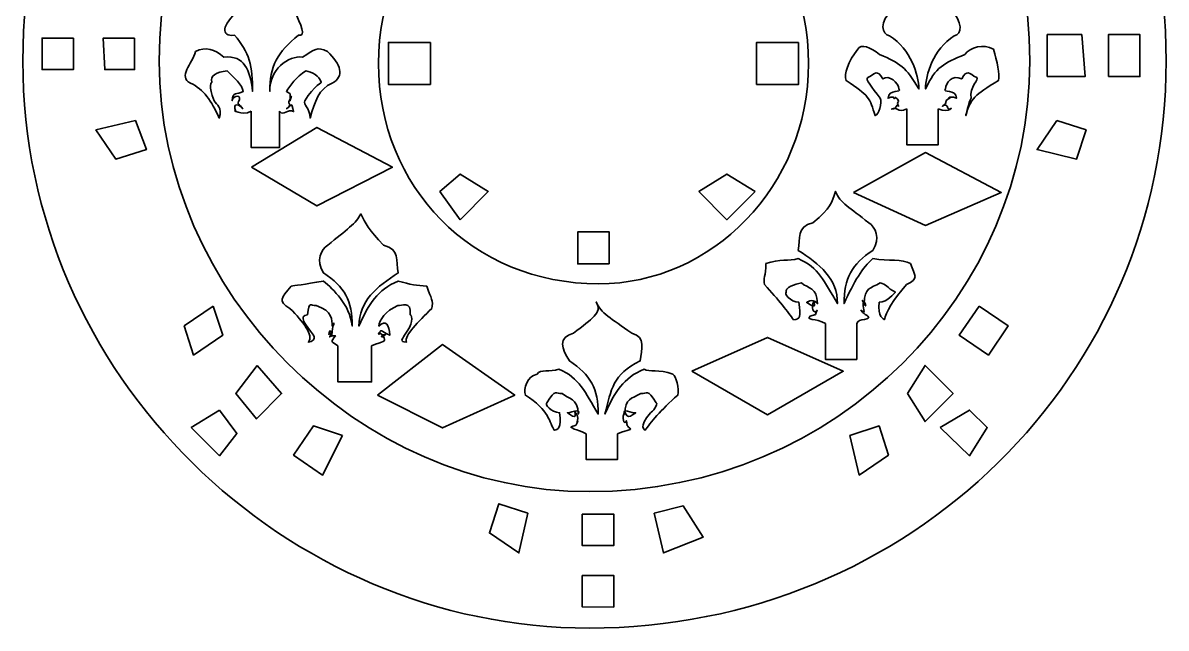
# Model space of a CAD drawing. Header units: centimetres. Extents: x -108 to 55, y -52 to 52.
# Drawn here: x -27.25 to -13.68, y -51.8 to -44.62 of the extents above; entities that cross this region are included whole.
import ezdxf

# ---------------------------------------------------------------- set-up
doc = ezdxf.new("R2010")
doc.units = ezdxf.units.CM
doc.header["$MEASUREMENT"] = 0
doc.layers.add('layer 1', color=7, linetype='Continuous')

msp = doc.modelspace()

# ---------------------------------------------------------------- linework, layer by layer
at = {"layer": 'layer 1', "color": 250, "lineweight": 35}
for points, knots in [([(-20.52779, -38.22872), (-16.7135, -38.22872), (-13.67961, -41.26268), (-13.67961, -45.07691), (-13.67961, -45.07691), (-13.67961, -48.80771), (-16.7135, -51.80047), (-20.52779, -51.80047), (-20.52779, -51.80047), (-24.13396, -51.80047), (-27.25123, -48.80771), (-27.25123, -45.07691), (-27.25123, -45.07691), (-27.25123, -41.26268), (-24.13396, -38.22872), (-20.52779, -38.22872)], [0, 0, 0, 0, 0.2, 0.2, 0.2, 0.2, 0.4, 0.4, 0.4, 0.4, 0.6, 0.6, 0.6, 0.6, 1, 1, 1, 1]), ([(-20.52779, -39.84726), (-17.57673, -39.84726), (-15.2983, -42.12588), (-15.2983, -45.07691), (-15.2983, -45.07691), (-15.2983, -47.82097), (-17.57673, -50.18179), (-20.52779, -50.18179), (-20.52779, -50.18179), (-23.27184, -50.18179), (-25.63264, -47.82097), (-25.63264, -45.07691), (-25.63264, -45.07691), (-25.63264, -42.12588), (-23.27184, -39.84726), (-20.52779, -39.84726)], [0, 0, 0, 0, 0.2, 0.2, 0.2, 0.2, 0.4, 0.4, 0.4, 0.4, 0.6, 0.6, 0.6, 0.6, 1, 1, 1, 1]), ([(-20.41444, -42.48796), (-19.07483, -42.48796), (-17.92438, -43.63831), (-17.92438, -45.10254), (-17.92438, -45.10254), (-17.92438, -46.56678), (-19.07483, -47.71734), (-20.41444, -47.71734), (-20.41444, -47.71734), (-21.92114, -47.71734), (-23.02922, -46.56678), (-23.02922, -45.10254), (-23.02922, -45.10254), (-23.02922, -43.63831), (-21.92114, -42.48796), (-20.41444, -42.48796)], [0, 0, 0, 0, 0.2, 0.2, 0.2, 0.2, 0.4, 0.4, 0.4, 0.4, 0.6, 0.6, 0.6, 0.6, 1, 1, 1, 1]), ([(-23.63681, -44.96305), (-23.75646, -44.89829), (-23.78866, -44.94073), (-23.92997, -45.02789), (-23.92997, -45.02789), (-24.10006, -45.00791), (-24.32669, -45.17482), (-24.31911, -45.4362), (-24.31911, -45.4362), (-24.32166, -45.14237), (-24.22954, -44.9656), (-23.978, -44.76903), (-23.978, -44.76903), (-23.88588, -44.78632), (-23.94821, -44.64934), (-24.02783, -44.47761), (-24.02783, -44.47761), (-24.24689, -44.29815), (-24.37145, -44.24351), (-24.42123, -44.1065), (-24.42123, -44.1065), (-24.47102, -44.24351), (-24.59558, -44.29815), (-24.69018, -44.47761), (-24.69018, -44.47761), (-24.89443, -44.64934), (-24.90623, -44.78632), (-24.74003, -44.76903), (-24.74003, -44.76903), (-24.56497, -44.9656), (-24.521, -45.14237), (-24.52336, -45.4362), (-24.52336, -45.4362), (-24.55824, -45.17482), (-24.61796, -45.00791), (-24.86454, -45.02789), (-24.86454, -45.02789), (-24.97163, -44.94073), (-25.08618, -44.89829), (-25.19997, -44.96305), (-25.19997, -44.96305), (-25.24295, -45.10999), (-25.41245, -45.25954), (-25.26292, -45.33674), (-25.26292, -45.33674), (-25.10366, -45.41002), (-25.01538, -45.54582), (-24.9193, -45.75263), (-24.9193, -45.75263), (-24.87696, -45.62303), (-24.95423, -45.59561), (-24.98159, -45.54579), (-24.98159, -45.54579), (-25.05686, -45.36961), (-25.01001, -45.31673), (-25.00633, -45.32751), (-25.00633, -45.32751), (-25.03142, -45.24951), (-24.95478, -45.20218), (-24.82718, -45.19215), (-24.82718, -45.19215), (-24.75252, -45.2594), (-24.6404, -45.36664), (-24.63543, -45.4362), (-24.63543, -45.4362), (-24.71511, -45.4812), (-24.76, -45.43382), (-24.76491, -45.54579), (-24.76491, -45.54579), (-24.77745, -45.50097), (-24.66519, -45.45615), (-24.67775, -45.53594), (-24.67775, -45.53594), (-24.72021, -45.59812), (-24.6803, -45.57828), (-24.6404, -45.64043), (-24.6404, -45.64043), (-24.67029, -45.59561), (-24.77492, -45.55316), (-24.72264, -45.67543), (-24.72264, -45.67543), (-24.78014, -45.63416), (-24.65715, -45.73376), (-24.54255, -45.67099)], [0, 0, 0, 0, 0.04545455, 0.04545455, 0.04545455, 0.04545455, 0.09090909, 0.09090909, 0.09090909, 0.09090909, 0.13636364, 0.13636364, 0.13636364, 0.13636364, 0.18181818, 0.18181818, 0.18181818, 0.18181818, 0.22727273, 0.22727273, 0.22727273, 0.22727273, 0.27272727, 0.27272727, 0.27272727, 0.27272727, 0.31818182, 0.31818182, 0.31818182, 0.31818182, 0.36363636, 0.36363636, 0.36363636, 0.36363636, 0.40909091, 0.40909091, 0.40909091, 0.40909091, 0.45454545, 0.45454545, 0.45454545, 0.45454545, 0.5, 0.5, 0.5, 0.5, 0.54545455, 0.54545455, 0.54545455, 0.54545455, 0.59090909, 0.59090909, 0.59090909, 0.59090909, 0.63636364, 0.63636364, 0.63636364, 0.63636364, 0.68181818, 0.68181818, 0.68181818, 0.68181818, 0.72727273, 0.72727273, 0.72727273, 0.72727273, 0.77272727, 0.77272727, 0.77272727, 0.77272727, 0.81818182, 0.81818182, 0.81818182, 0.81818182, 0.86363636, 0.86363636, 0.86363636, 0.86363636, 0.90909091, 0.90909091, 0.90909091, 0.90909091, 1, 1, 1, 1]), ([(-15.72816, -44.93318), (-15.84781, -44.86842), (-16.00463, -44.91086), (-16.06947, -44.99802), (-16.06947, -44.99802), (-16.31605, -45.10268), (-16.41805, -45.14495), (-16.53509, -45.40633), (-16.53509, -45.40633), (-16.53764, -45.23714), (-16.44552, -44.93573), (-16.19398, -44.77719), (-16.19398, -44.77719), (-16.10185, -44.75648), (-16.08911, -44.61947), (-16.24383, -44.44774), (-16.24383, -44.44774), (-16.46287, -44.39293), (-16.58744, -44.21364), (-16.63722, -44.07666), (-16.63722, -44.07666), (-16.56238, -44.21364), (-16.68694, -44.39293), (-16.90616, -44.44774), (-16.90616, -44.44774), (-17.11043, -44.61947), (-17.04814, -44.75648), (-16.96329, -44.77719), (-16.96329, -44.77719), (-16.70447, -44.93573), (-16.62203, -45.23714), (-16.61473, -45.40633), (-16.61473, -45.40633), (-16.7742, -45.14495), (-16.83394, -45.10268), (-17.08052, -44.99802), (-17.08052, -44.99802), (-17.18761, -44.91086), (-17.30216, -44.86842), (-17.33947, -44.93318), (-17.33947, -44.93318), (-17.45895, -45.08012), (-17.5038, -45.22967), (-17.47889, -45.30687), (-17.47889, -45.30687), (-17.20954, -45.48123), (-17.19254, -45.51595), (-17.13528, -45.72276), (-17.13528, -45.72276), (-17.09296, -45.7178), (-17.04559, -45.56577), (-17.07294, -45.51592), (-17.07294, -45.51592), (-17.17507, -45.38645), (-17.25476, -45.28686), (-17.2223, -45.27187), (-17.2223, -45.27187), (-17.12279, -45.21968), (-17.11283, -45.17231), (-17.04316, -45.28693), (-17.04316, -45.28693), (-16.9685, -45.22957), (-16.85638, -45.33678), (-16.85141, -45.40633), (-16.85141, -45.40633), (-16.80648, -45.45133), (-16.97576, -45.40395), (-16.98089, -45.51592), (-16.98089, -45.51592), (-16.8688, -45.4711), (-16.93535, -45.55093), (-16.89375, -45.5061), (-16.89375, -45.5061), (-16.81156, -45.56825), (-16.89629, -45.54841), (-16.85638, -45.61059), (-16.85638, -45.61059), (-16.88628, -45.56577), (-16.86627, -45.64794), (-16.93862, -45.64556), (-16.93862, -45.64556), (-16.87149, -45.60432), (-16.87313, -45.70389), (-16.75853, -45.64115)], [0, 0, 0, 0, 0.04545455, 0.04545455, 0.04545455, 0.04545455, 0.09090909, 0.09090909, 0.09090909, 0.09090909, 0.13636364, 0.13636364, 0.13636364, 0.13636364, 0.18181818, 0.18181818, 0.18181818, 0.18181818, 0.22727273, 0.22727273, 0.22727273, 0.22727273, 0.27272727, 0.27272727, 0.27272727, 0.27272727, 0.31818182, 0.31818182, 0.31818182, 0.31818182, 0.36363636, 0.36363636, 0.36363636, 0.36363636, 0.40909091, 0.40909091, 0.40909091, 0.40909091, 0.45454545, 0.45454545, 0.45454545, 0.45454545, 0.5, 0.5, 0.5, 0.5, 0.54545455, 0.54545455, 0.54545455, 0.54545455, 0.59090909, 0.59090909, 0.59090909, 0.59090909, 0.63636364, 0.63636364, 0.63636364, 0.63636364, 0.68181818, 0.68181818, 0.68181818, 0.68181818, 0.72727273, 0.72727273, 0.72727273, 0.72727273, 0.77272727, 0.77272727, 0.77272727, 0.77272727, 0.81818182, 0.81818182, 0.81818182, 0.81818182, 0.86363636, 0.86363636, 0.86363636, 0.86363636, 0.90909091, 0.90909091, 0.90909091, 0.90909091, 1, 1, 1, 1]), ([(-15.09031, -45.25947), (-15.09031, -45.25947), (-15.09031, -44.7621), (-15.09031, -44.7621), (-15.09031, -44.7621), (-15.09031, -44.7621), (-14.68206, -44.7621), (-14.68206, -44.7621), (-14.68206, -44.7621), (-14.68206, -44.7621), (-14.64263, -45.26023), (-14.64263, -45.26023), (-14.64263, -45.26023), (-14.64263, -45.26023), (-15.09031, -45.25947), (-15.09031, -45.25947)], [0, 0, 0, 0, 0.2, 0.2, 0.2, 0.2, 0.4, 0.4, 0.4, 0.4, 0.6, 0.6, 0.6, 0.6, 1, 1, 1, 1]), ([(-14.36425, -45.26023), (-14.36425, -45.26023), (-14.36425, -44.7621), (-14.36425, -44.7621), (-14.36425, -44.7621), (-14.36425, -44.7621), (-13.99073, -44.7621), (-13.99073, -44.7621), (-13.99073, -44.7621), (-13.99073, -44.7621), (-13.99073, -45.26023), (-13.99073, -45.26023), (-13.99073, -45.26023), (-13.99073, -45.26023), (-14.36425, -45.26023), (-14.36425, -45.26023)], [0, 0, 0, 0, 0.2, 0.2, 0.2, 0.2, 0.4, 0.4, 0.4, 0.4, 0.6, 0.6, 0.6, 0.6, 1, 1, 1, 1]), ([(-26.65032, -44.80303), (-26.65032, -44.80303), (-26.65032, -45.17651), (-26.65032, -45.17651), (-26.65032, -45.17651), (-26.65032, -45.17651), (-27.02382, -45.17651), (-27.02382, -45.17651), (-27.02382, -45.17651), (-27.02382, -45.17651), (-27.02382, -44.80303), (-27.02382, -44.80303), (-27.02382, -44.80303), (-27.02382, -44.80303), (-26.65032, -44.80303), (-26.65032, -44.80303)], [0, 0, 0, 0, 0.2, 0.2, 0.2, 0.2, 0.4, 0.4, 0.4, 0.4, 0.6, 0.6, 0.6, 0.6, 1, 1, 1, 1]), ([(-25.92427, -44.80303), (-25.92427, -44.80303), (-25.92427, -45.17651), (-25.92427, -45.17651), (-25.92427, -45.17651), (-25.92427, -45.17651), (-26.27905, -45.17651), (-26.27905, -45.17651), (-26.27905, -45.17651), (-26.27905, -45.17651), (-26.29777, -44.80303), (-26.29777, -44.80303), (-26.29777, -44.80303), (-26.29777, -44.80303), (-25.92427, -44.80303), (-25.92427, -44.80303)], [0, 0, 0, 0, 0.2, 0.2, 0.2, 0.2, 0.4, 0.4, 0.4, 0.4, 0.6, 0.6, 0.6, 0.6, 1, 1, 1, 1]), ([(-22.41291, -44.85353), (-22.41291, -44.85353), (-22.41291, -45.35166), (-22.41291, -45.35166), (-22.41291, -45.35166), (-22.41291, -45.35166), (-22.91103, -45.35166), (-22.91103, -45.35166), (-22.91103, -45.35166), (-22.91103, -45.35166), (-22.91103, -44.85353), (-22.91103, -44.85353), (-22.91103, -44.85353), (-22.91103, -44.85353), (-22.41291, -44.85353), (-22.41291, -44.85353)], [0, 0, 0, 0, 0.2, 0.2, 0.2, 0.2, 0.4, 0.4, 0.4, 0.4, 0.6, 0.6, 0.6, 0.6, 1, 1, 1, 1]), ([(-18.04258, -44.85353), (-18.04258, -44.85353), (-18.04258, -45.35166), (-18.04258, -45.35166), (-18.04258, -45.35166), (-18.04258, -45.35166), (-18.54071, -45.35166), (-18.54071, -45.35166), (-18.54071, -45.35166), (-18.54071, -45.35166), (-18.54071, -44.85353), (-18.54071, -44.85353), (-18.54071, -44.85353), (-18.54071, -44.85353), (-18.04258, -44.85353), (-18.04258, -44.85353)], [0, 0, 0, 0, 0.2, 0.2, 0.2, 0.2, 0.4, 0.4, 0.4, 0.4, 0.6, 0.6, 0.6, 0.6, 1, 1, 1, 1]), ([(-24.20434, -45.67099), (-24.15842, -45.73393), (-24.10479, -45.63454), (-24.03784, -45.67543), (-24.03784, -45.67543), (-24.06774, -45.55316), (-24.04773, -45.59561), (-24.1199, -45.64043), (-24.1199, -45.64043), (-24.03772, -45.57828), (-24.12243, -45.59812), (-24.08254, -45.53594), (-24.08254, -45.53594), (-24.05264, -45.45615), (-24.06519, -45.50097), (-24.07758, -45.54579), (-24.07758, -45.54579), (-24.08266, -45.43382), (-24.06106, -45.4812), (-24.12166, -45.4362), (-24.12166, -45.4362), (-24.07763, -45.36664), (-24.00794, -45.2594), (-23.89084, -45.19215), (-23.89084, -45.19215), (-23.82116, -45.20218), (-23.73291, -45.24951), (-23.71152, -45.32751), (-23.71152, -45.32751), (-23.67907, -45.31673), (-23.80121, -45.36961), (-23.90334, -45.54579), (-23.90334, -45.54579), (-23.9307, -45.59561), (-23.84105, -45.62303), (-23.84099, -45.75263), (-23.84099, -45.75263), (-23.78375, -45.54582), (-23.73899, -45.41002), (-23.57955, -45.33674), (-23.57955, -45.33674), (-23.43019, -45.25954), (-23.47507, -45.10999), (-23.63681, -44.96305)], [0, 0, 0, 0, 0.08333333, 0.08333333, 0.08333333, 0.08333333, 0.16666667, 0.16666667, 0.16666667, 0.16666667, 0.25, 0.25, 0.25, 0.25, 0.33333333, 0.33333333, 0.33333333, 0.33333333, 0.41666667, 0.41666667, 0.41666667, 0.41666667, 0.5, 0.5, 0.5, 0.5, 0.58333333, 0.58333333, 0.58333333, 0.58333333, 0.66666667, 0.66666667, 0.66666667, 0.66666667, 0.75, 0.75, 0.75, 0.75, 0.83333333, 0.83333333, 0.83333333, 0.83333333, 1, 1, 1, 1]), ([(-16.38508, -45.64115), (-16.24975, -45.70406), (-16.19615, -45.60467), (-16.25382, -45.64556), (-16.25382, -45.64556), (-16.28372, -45.64794), (-16.26371, -45.56577), (-16.33588, -45.61059), (-16.33588, -45.61059), (-16.2537, -45.54841), (-16.33843, -45.56825), (-16.24038, -45.5061), (-16.24038, -45.5061), (-16.26862, -45.55093), (-16.28117, -45.4711), (-16.16893, -45.51592), (-16.16893, -45.51592), (-16.17403, -45.40395), (-16.34353, -45.45133), (-16.29859, -45.40633), (-16.29859, -45.40633), (-16.29361, -45.33678), (-16.22393, -45.22957), (-16.10681, -45.28693), (-16.10681, -45.28693), (-16.03714, -45.17231), (-16.0272, -45.21968), (-15.9275, -45.27187), (-15.9275, -45.27187), (-15.89506, -45.28686), (-16.01721, -45.38645), (-15.99469, -45.51592), (-15.99469, -45.51592), (-16.02205, -45.56577), (-16.05703, -45.7178), (-16.05698, -45.72276), (-16.05698, -45.72276), (-15.99973, -45.51595), (-15.95497, -45.48123), (-15.67093, -45.30687), (-15.67093, -45.30687), (-15.64617, -45.22967), (-15.69106, -45.08012), (-15.72816, -44.93318)], [0, 0, 0, 0, 0.08333333, 0.08333333, 0.08333333, 0.08333333, 0.16666667, 0.16666667, 0.16666667, 0.16666667, 0.25, 0.25, 0.25, 0.25, 0.33333333, 0.33333333, 0.33333333, 0.33333333, 0.41666667, 0.41666667, 0.41666667, 0.41666667, 0.5, 0.5, 0.5, 0.5, 0.58333333, 0.58333333, 0.58333333, 0.58333333, 0.66666667, 0.66666667, 0.66666667, 0.66666667, 0.75, 0.75, 0.75, 0.75, 0.83333333, 0.83333333, 0.83333333, 0.83333333, 1, 1, 1, 1]), ([(-24.54255, -45.67099), (-24.54255, -45.67099), (-24.54255, -46.09873), (-24.54255, -46.09873), (-24.54255, -46.09873), (-24.54255, -46.09873), (-24.51099, -46.09873), (-24.51099, -46.09873), (-24.51099, -46.09873), (-24.51099, -46.09873), (-24.3258, -46.09873), (-24.3258, -46.09873), (-24.3258, -46.09873), (-24.3258, -46.09873), (-24.20434, -46.09873), (-24.20434, -46.09873), (-24.20434, -46.09873), (-24.20434, -46.09873), (-24.20434, -45.67099), (-24.20434, -45.67099)], [0, 0, 0, 0, 0.16666667, 0.16666667, 0.16666667, 0.16666667, 0.33333333, 0.33333333, 0.33333333, 0.33333333, 0.5, 0.5, 0.5, 0.5, 0.66666667, 0.66666667, 0.66666667, 0.66666667, 1, 1, 1, 1]), ([(-16.75853, -45.64115), (-16.75853, -45.64115), (-16.75853, -46.06886), (-16.75853, -46.06886), (-16.75853, -46.06886), (-16.75853, -46.06886), (-16.72697, -46.06886), (-16.72697, -46.06886), (-16.72697, -46.06886), (-16.72697, -46.06886), (-16.42302, -46.06886), (-16.42302, -46.06886), (-16.42302, -46.06886), (-16.42302, -46.06886), (-16.38508, -46.06886), (-16.38508, -46.06886), (-16.38508, -46.06886), (-16.38508, -46.06886), (-16.38508, -45.64115), (-16.38508, -45.64115)], [0, 0, 0, 0, 0.16666667, 0.16666667, 0.16666667, 0.16666667, 0.33333333, 0.33333333, 0.33333333, 0.33333333, 0.5, 0.5, 0.5, 0.5, 0.66666667, 0.66666667, 0.66666667, 0.66666667, 1, 1, 1, 1]), ([(-25.91374, -45.78033), (-25.91374, -45.78033), (-25.78502, -46.12601), (-25.78502, -46.12601), (-25.78502, -46.12601), (-25.78502, -46.12601), (-26.14787, -46.23757), (-26.14787, -46.23757), (-26.14787, -46.23757), (-26.14787, -46.23757), (-26.38405, -45.89185), (-26.38405, -45.89185), (-26.38405, -45.89185), (-26.38405, -45.89185), (-25.91374, -45.78033), (-25.91374, -45.78033)], [0, 0, 0, 0, 0.2, 0.2, 0.2, 0.2, 0.4, 0.4, 0.4, 0.4, 0.6, 0.6, 0.6, 0.6, 1, 1, 1, 1]), ([(-24.53793, -46.33479), (-24.53793, -46.33479), (-23.76354, -45.86174), (-23.76354, -45.86174), (-23.76354, -45.86174), (-23.76354, -45.86174), (-22.86453, -46.33479), (-22.86453, -46.33479), (-22.86453, -46.33479), (-22.86453, -46.33479), (-23.76354, -46.79343), (-23.76354, -46.79343), (-23.76354, -46.79343), (-23.76354, -46.79343), (-24.53793, -46.33479), (-24.53793, -46.33479)], [0, 0, 0, 0, 0.2, 0.2, 0.2, 0.2, 0.4, 0.4, 0.4, 0.4, 0.6, 0.6, 0.6, 0.6, 1, 1, 1, 1]), ([(-14.97619, -45.78033), (-14.97619, -45.78033), (-15.21236, -46.12601), (-15.21236, -46.12601), (-15.21236, -46.12601), (-15.21236, -46.12601), (-14.74204, -46.23757), (-14.74204, -46.23757), (-14.74204, -46.23757), (-14.74204, -46.23757), (-14.63051, -45.89189), (-14.63051, -45.89189), (-14.63051, -45.89189), (-14.63051, -45.89189), (-14.97619, -45.78033), (-14.97619, -45.78033)], [0, 0, 0, 0, 0.2, 0.2, 0.2, 0.2, 0.4, 0.4, 0.4, 0.4, 0.6, 0.6, 0.6, 0.6, 1, 1, 1, 1]), ([(-17.39225, -46.63413), (-17.39225, -46.63413), (-16.53559, -46.16095), (-16.53559, -46.16095), (-16.53559, -46.16095), (-16.53559, -46.16095), (-15.63656, -46.63413), (-15.63656, -46.63413), (-15.63656, -46.63413), (-15.63656, -46.63413), (-16.53559, -47.02515), (-16.53559, -47.02515), (-16.53559, -47.02515), (-16.53559, -47.02515), (-17.39225, -46.63413), (-17.39225, -46.63413)], [0, 0, 0, 0, 0.2, 0.2, 0.2, 0.2, 0.4, 0.4, 0.4, 0.4, 0.6, 0.6, 0.6, 0.6, 1, 1, 1, 1]), ([(-22.06048, -46.95721), (-22.06048, -46.95721), (-22.29979, -46.62397), (-22.29979, -46.62397), (-22.29979, -46.62397), (-22.29979, -46.62397), (-22.06048, -46.41533), (-22.06048, -46.41533), (-22.06048, -46.41533), (-22.06048, -46.41533), (-21.72721, -46.62397), (-21.72721, -46.62397), (-21.72721, -46.62397), (-21.72721, -46.62397), (-22.06048, -46.95721), (-22.06048, -46.95721)], [0, 0, 0, 0, 0.2, 0.2, 0.2, 0.2, 0.4, 0.4, 0.4, 0.4, 0.6, 0.6, 0.6, 0.6, 1, 1, 1, 1]), ([(-18.55986, -46.62397), (-18.55986, -46.62397), (-18.89314, -46.95721), (-18.89314, -46.95721), (-18.89314, -46.95721), (-18.89314, -46.95721), (-19.22638, -46.62397), (-19.22638, -46.62397), (-19.22638, -46.62397), (-19.22638, -46.62397), (-18.89314, -46.41533), (-18.89314, -46.41533), (-18.89314, -46.41533), (-18.89314, -46.41533), (-18.55986, -46.62397), (-18.55986, -46.62397)], [0, 0, 0, 0, 0.2, 0.2, 0.2, 0.2, 0.4, 0.4, 0.4, 0.4, 0.6, 0.6, 0.6, 0.6, 1, 1, 1, 1]), ([(-16.71512, -47.47821), (-16.81449, -47.41345), (-16.97133, -47.45593), (-17.16077, -47.41844), (-17.16077, -47.41844), (-17.28273, -47.52311), (-17.38472, -47.68998), (-17.50177, -47.95136), (-17.50177, -47.95136), (-17.50432, -47.65753), (-17.4122, -47.48076), (-17.16065, -47.32146), (-17.16065, -47.32146), (-17.06853, -47.17687), (-17.13087, -47.03989), (-17.21049, -46.99276), (-17.21049, -46.99276), (-17.42954, -46.81331), (-17.5541, -46.75867), (-17.60388, -46.62169), (-17.60388, -46.62169), (-17.65368, -46.75867), (-17.65363, -46.81331), (-17.87284, -46.99276), (-17.87284, -46.99276), (-18.07708, -47.03989), (-18.01481, -47.17687), (-18.04732, -47.32146), (-18.04732, -47.32146), (-17.79577, -47.48076), (-17.57903, -47.65753), (-17.58139, -47.95136), (-17.58139, -47.95136), (-17.74089, -47.68998), (-17.80063, -47.52311), (-18.0472, -47.41844), (-18.0472, -47.41844), (-18.15429, -47.45593), (-18.26886, -47.41345), (-18.43077, -47.47821), (-18.43077, -47.47821), (-18.42561, -47.62518), (-18.4705, -47.65009), (-18.44557, -47.72729), (-18.44557, -47.72729), (-18.28632, -47.90165), (-18.15922, -48.06102), (-18.10196, -48.14319), (-18.10196, -48.14319), (-18.02553, -48.13819), (-18.01226, -48.1108), (-18.03962, -47.93631), (-18.03962, -47.93631), (-18.14173, -47.93148), (-18.22143, -47.83192), (-18.18898, -47.81694), (-18.18898, -47.81694), (-18.21409, -47.76471), (-18.07951, -47.71734), (-18.00984, -47.70735), (-18.00984, -47.70735), (-17.92882, -47.7746), (-17.82306, -47.7572), (-17.81808, -47.95136), (-17.81808, -47.95136), (-17.89777, -47.87175), (-17.94266, -47.94899), (-17.94756, -47.93631), (-17.94756, -47.93631), (-17.8355, -48.01613), (-17.84786, -47.97131), (-17.8604, -47.92649), (-17.8604, -47.92649), (-17.90287, -47.98867), (-17.86295, -48.09344), (-17.82306, -48.03098), (-17.82306, -48.03098), (-17.85296, -48.1108), (-17.83295, -48.06836), (-17.90529, -48.10174), (-17.90529, -48.10174), (-17.96279, -48.14935), (-17.8398, -48.12431), (-17.7252, -48.18618)], [0, 0, 0, 0, 0.04545455, 0.04545455, 0.04545455, 0.04545455, 0.09090909, 0.09090909, 0.09090909, 0.09090909, 0.13636364, 0.13636364, 0.13636364, 0.13636364, 0.18181818, 0.18181818, 0.18181818, 0.18181818, 0.22727273, 0.22727273, 0.22727273, 0.22727273, 0.27272727, 0.27272727, 0.27272727, 0.27272727, 0.31818182, 0.31818182, 0.31818182, 0.31818182, 0.36363636, 0.36363636, 0.36363636, 0.36363636, 0.40909091, 0.40909091, 0.40909091, 0.40909091, 0.45454545, 0.45454545, 0.45454545, 0.45454545, 0.5, 0.5, 0.5, 0.5, 0.54545455, 0.54545455, 0.54545455, 0.54545455, 0.59090909, 0.59090909, 0.59090909, 0.59090909, 0.63636364, 0.63636364, 0.63636364, 0.63636364, 0.68181818, 0.68181818, 0.68181818, 0.68181818, 0.72727273, 0.72727273, 0.72727273, 0.72727273, 0.77272727, 0.77272727, 0.77272727, 0.77272727, 0.81818182, 0.81818182, 0.81818182, 0.81818182, 0.86363636, 0.86363636, 0.86363636, 0.86363636, 0.90909091, 0.90909091, 0.90909091, 0.90909091, 1, 1, 1, 1]), ([(-22.45473, -47.74466), (-22.57436, -47.73536), (-22.65122, -47.72826), (-22.79604, -47.68485), (-22.79604, -47.68485), (-23.04258, -47.78955), (-23.14459, -47.95643), (-23.26164, -48.21781), (-23.26164, -48.21781), (-23.26419, -47.92397), (-23.04744, -47.74721), (-22.7959, -47.58791), (-22.7959, -47.58791), (-22.8284, -47.44331), (-22.76613, -47.30634), (-22.97037, -47.25921), (-22.97037, -47.25921), (-23.14205, -47.08185), (-23.18935, -46.99118), (-23.23915, -46.88814), (-23.23915, -46.88814), (-23.28893, -46.99118), (-23.41348, -47.08185), (-23.63273, -47.25921), (-23.63273, -47.25921), (-23.71235, -47.30634), (-23.77469, -47.44331), (-23.68256, -47.58791), (-23.68256, -47.58791), (-23.43102, -47.74721), (-23.3389, -47.92397), (-23.34127, -48.21781), (-23.34127, -48.21781), (-23.37612, -47.95643), (-23.56049, -47.78955), (-23.68244, -47.68485), (-23.68244, -47.68485), (-23.91418, -47.72826), (-24.02873, -47.73536), (-24.06602, -47.74466), (-24.06602, -47.74466), (-24.1855, -47.89162), (-24.23035, -47.91653), (-24.08082, -48.00955), (-24.08082, -48.00955), (-23.92157, -48.16806), (-23.79444, -48.32746), (-23.86183, -48.40963), (-23.86183, -48.40963), (-23.81951, -48.40463), (-23.77214, -48.37725), (-23.79949, -48.3274), (-23.79949, -48.3274), (-23.9016, -48.19793), (-23.98131, -48.09833), (-23.87373, -48.08338), (-23.87373, -48.08338), (-23.84934, -47.90651), (-23.83938, -47.98378), (-23.76971, -47.97379), (-23.76971, -47.97379), (-23.57042, -48.04104), (-23.58429, -48.14825), (-23.57795, -48.21781), (-23.57795, -48.21781), (-23.53303, -48.13816), (-23.57789, -48.20058), (-23.58281, -48.3274), (-23.58281, -48.3274), (-23.59535, -48.28258), (-23.60773, -48.23776), (-23.62029, -48.31758), (-23.62029, -48.31758), (-23.53811, -48.25512), (-23.62284, -48.35988), (-23.58429, -48.30438), (-23.58429, -48.30438), (-23.61284, -48.37725), (-23.63886, -48.3348), (-23.54054, -48.33243), (-23.54054, -48.33243), (-23.59804, -48.4158), (-23.59967, -48.39075), (-23.51138, -48.45263)], [0, 0, 0, 0, 0.04545455, 0.04545455, 0.04545455, 0.04545455, 0.09090909, 0.09090909, 0.09090909, 0.09090909, 0.13636364, 0.13636364, 0.13636364, 0.13636364, 0.18181818, 0.18181818, 0.18181818, 0.18181818, 0.22727273, 0.22727273, 0.22727273, 0.22727273, 0.27272727, 0.27272727, 0.27272727, 0.27272727, 0.31818182, 0.31818182, 0.31818182, 0.31818182, 0.36363636, 0.36363636, 0.36363636, 0.36363636, 0.40909091, 0.40909091, 0.40909091, 0.40909091, 0.45454545, 0.45454545, 0.45454545, 0.45454545, 0.5, 0.5, 0.5, 0.5, 0.54545455, 0.54545455, 0.54545455, 0.54545455, 0.59090909, 0.59090909, 0.59090909, 0.59090909, 0.63636364, 0.63636364, 0.63636364, 0.63636364, 0.68181818, 0.68181818, 0.68181818, 0.68181818, 0.72727273, 0.72727273, 0.72727273, 0.72727273, 0.77272727, 0.77272727, 0.77272727, 0.77272727, 0.81818182, 0.81818182, 0.81818182, 0.81818182, 0.86363636, 0.86363636, 0.86363636, 0.86363636, 0.90909091, 0.90909091, 0.90909091, 0.90909091, 1, 1, 1, 1]), ([(-20.29006, -47.48124), (-20.29006, -47.48124), (-20.66356, -47.48124), (-20.66356, -47.48124), (-20.66356, -47.48124), (-20.66356, -47.48124), (-20.66356, -47.10101), (-20.66356, -47.10101), (-20.66356, -47.10101), (-20.66356, -47.10101), (-20.29006, -47.10101), (-20.29006, -47.10101), (-20.29006, -47.10101), (-20.29006, -47.10101), (-20.29006, -47.48124), (-20.29006, -47.48124)], [0, 0, 0, 0, 0.2, 0.2, 0.2, 0.2, 0.4, 0.4, 0.4, 0.4, 0.6, 0.6, 0.6, 0.6, 1, 1, 1, 1]), ([(-17.35177, -48.18618), (-17.34107, -48.12448), (-17.16282, -48.1497), (-17.2205, -48.10174), (-17.2205, -48.10174), (-17.2504, -48.06836), (-17.23038, -48.1108), (-17.30256, -48.03098), (-17.30256, -48.03098), (-17.22038, -48.09344), (-17.30511, -47.98867), (-17.2652, -47.92649), (-17.2652, -47.92649), (-17.23529, -47.97131), (-17.24633, -48.01613), (-17.26023, -47.93631), (-17.26023, -47.93631), (-17.26532, -47.94899), (-17.31019, -47.87175), (-17.26525, -47.95136), (-17.26525, -47.95136), (-17.26029, -47.7572), (-17.19061, -47.7746), (-17.07351, -47.70735), (-17.07351, -47.70735), (-17.00382, -47.71734), (-16.99388, -47.76471), (-16.89418, -47.81694), (-16.89418, -47.81694), (-16.91217, -47.83192), (-16.98387, -47.93148), (-17.086, -47.93631), (-17.086, -47.93631), (-17.11335, -48.1108), (-17.02371, -48.13819), (-17.02366, -48.14319), (-17.02366, -48.14319), (-17.00716, -48.06102), (-16.92165, -47.90165), (-16.76221, -47.72729), (-16.76221, -47.72729), (-16.61133, -47.65009), (-16.65772, -47.62518), (-16.71512, -47.47821)], [0, 0, 0, 0, 0.08333333, 0.08333333, 0.08333333, 0.08333333, 0.16666667, 0.16666667, 0.16666667, 0.16666667, 0.25, 0.25, 0.25, 0.25, 0.33333333, 0.33333333, 0.33333333, 0.33333333, 0.41666667, 0.41666667, 0.41666667, 0.41666667, 0.5, 0.5, 0.5, 0.5, 0.58333333, 0.58333333, 0.58333333, 0.58333333, 0.66666667, 0.66666667, 0.66666667, 0.66666667, 0.75, 0.75, 0.75, 0.75, 0.83333333, 0.83333333, 0.83333333, 0.83333333, 1, 1, 1, 1]), ([(-23.11163, -48.45263), (-22.97324, -48.39092), (-22.9227, -48.41614), (-22.98037, -48.33243), (-22.98037, -48.33243), (-23.01027, -48.3348), (-22.99025, -48.37725), (-22.9378, -48.30438), (-22.9378, -48.30438), (-22.98025, -48.35988), (-23.04534, -48.25512), (-23.02507, -48.31758), (-23.02507, -48.31758), (-22.99518, -48.23776), (-23.00772, -48.28258), (-22.89546, -48.3274), (-22.89546, -48.3274), (-22.90058, -48.20058), (-22.94543, -48.13816), (-23.02514, -48.21781), (-23.02514, -48.21781), (-23.02016, -48.14825), (-22.95048, -48.04104), (-22.79972, -47.97379), (-22.79972, -47.97379), (-22.7637, -47.98378), (-22.62912, -47.90651), (-22.65406, -48.08338), (-22.65406, -48.08338), (-22.62163, -48.09833), (-22.61913, -48.19793), (-22.72124, -48.3274), (-22.72124, -48.3274), (-22.74861, -48.37725), (-22.7836, -48.40463), (-22.69873, -48.40963), (-22.69873, -48.40963), (-22.72629, -48.32746), (-22.55691, -48.16806), (-22.39747, -48.00955), (-22.39747, -48.00955), (-22.37274, -47.91653), (-22.40929, -47.89162), (-22.45473, -47.74466)], [0, 0, 0, 0, 0.08333333, 0.08333333, 0.08333333, 0.08333333, 0.16666667, 0.16666667, 0.16666667, 0.16666667, 0.25, 0.25, 0.25, 0.25, 0.33333333, 0.33333333, 0.33333333, 0.33333333, 0.41666667, 0.41666667, 0.41666667, 0.41666667, 0.5, 0.5, 0.5, 0.5, 0.58333333, 0.58333333, 0.58333333, 0.58333333, 0.66666667, 0.66666667, 0.66666667, 0.66666667, 0.75, 0.75, 0.75, 0.75, 0.83333333, 0.83333333, 0.83333333, 0.83333333, 1, 1, 1, 1]), ([(-24.99032, -47.98089), (-24.99032, -47.98089), (-24.87879, -48.32657), (-24.87879, -48.32657), (-24.87879, -48.32657), (-24.87879, -48.32657), (-25.22447, -48.56273), (-25.22447, -48.56273), (-25.22447, -48.56273), (-25.22447, -48.56273), (-25.336, -48.21705), (-25.336, -48.21705), (-25.336, -48.21705), (-25.336, -48.21705), (-24.99032, -47.98089), (-24.99032, -47.98089)], [0, 0, 0, 0, 0.2, 0.2, 0.2, 0.2, 0.4, 0.4, 0.4, 0.4, 0.6, 0.6, 0.6, 0.6, 1, 1, 1, 1]), ([(-19.53519, -48.78883), (-19.70429, -48.72406), (-19.81167, -48.76651), (-19.87647, -48.72902), (-19.87647, -48.72902), (-20.12306, -48.83369), (-20.22506, -49.00057), (-20.34211, -49.26198), (-20.34211, -49.26198), (-20.26415, -48.96815), (-20.25254, -48.79134), (-19.92291, -48.63204), (-19.92291, -48.63204), (-19.90887, -48.48749), (-19.84659, -48.35048), (-20.02391, -48.30335), (-20.02391, -48.30335), (-20.26989, -48.12393), (-20.39444, -48.06929), (-20.44424, -47.93228), (-20.44424, -47.93228), (-20.3694, -48.06929), (-20.49396, -48.12393), (-20.71318, -48.30335), (-20.71318, -48.30335), (-20.90453, -48.35048), (-20.85516, -48.48749), (-20.76303, -48.63204), (-20.76303, -48.63204), (-20.51147, -48.79134), (-20.41935, -48.96815), (-20.42173, -49.26198), (-20.42173, -49.26198), (-20.58124, -49.00057), (-20.64096, -48.83369), (-20.88754, -48.72902), (-20.88754, -48.72902), (-20.99463, -48.76651), (-21.1092, -48.72406), (-21.14647, -48.78883), (-21.14647, -48.78883), (-21.26595, -48.81112), (-21.31084, -48.96067), (-21.28591, -49.03788), (-21.28591, -49.03788), (-21.00202, -49.21223), (-20.99954, -49.3716), (-20.9423, -49.45377), (-20.9423, -49.45377), (-20.89998, -49.44881), (-20.85261, -49.42138), (-20.87996, -49.24693), (-20.87996, -49.24693), (-20.98207, -49.24207), (-21.06178, -49.1425), (-21.02934, -49.12752), (-21.02934, -49.12752), (-20.92979, -48.95068), (-20.91985, -49.02792), (-20.85018, -49.01793), (-20.85018, -49.01793), (-20.77554, -49.08518), (-20.6634, -49.06778), (-20.65842, -49.26198), (-20.65842, -49.26198), (-20.61348, -49.18233), (-20.78298, -49.2596), (-20.78791, -49.24693), (-20.78791, -49.24693), (-20.67584, -49.32671), (-20.68821, -49.28189), (-20.70076, -49.23711), (-20.70076, -49.23711), (-20.61858, -49.29926), (-20.7033, -49.40406), (-20.6634, -49.3416), (-20.6634, -49.3416), (-20.69331, -49.42138), (-20.67327, -49.37894), (-20.74564, -49.41822), (-20.74564, -49.41822), (-20.67851, -49.45994), (-20.68014, -49.43489), (-20.56554, -49.49676)], [0, 0, 0, 0, 0.04545455, 0.04545455, 0.04545455, 0.04545455, 0.09090909, 0.09090909, 0.09090909, 0.09090909, 0.13636364, 0.13636364, 0.13636364, 0.13636364, 0.18181818, 0.18181818, 0.18181818, 0.18181818, 0.22727273, 0.22727273, 0.22727273, 0.22727273, 0.27272727, 0.27272727, 0.27272727, 0.27272727, 0.31818182, 0.31818182, 0.31818182, 0.31818182, 0.36363636, 0.36363636, 0.36363636, 0.36363636, 0.40909091, 0.40909091, 0.40909091, 0.40909091, 0.45454545, 0.45454545, 0.45454545, 0.45454545, 0.5, 0.5, 0.5, 0.5, 0.54545455, 0.54545455, 0.54545455, 0.54545455, 0.59090909, 0.59090909, 0.59090909, 0.59090909, 0.63636364, 0.63636364, 0.63636364, 0.63636364, 0.68181818, 0.68181818, 0.68181818, 0.68181818, 0.72727273, 0.72727273, 0.72727273, 0.72727273, 0.77272727, 0.77272727, 0.77272727, 0.77272727, 0.81818182, 0.81818182, 0.81818182, 0.81818182, 0.86363636, 0.86363636, 0.86363636, 0.86363636, 0.90909091, 0.90909091, 0.90909091, 0.90909091, 1, 1, 1, 1]), ([(-15.89961, -47.98089), (-15.89961, -47.98089), (-16.13579, -48.32657), (-16.13579, -48.32657), (-16.13579, -48.32657), (-16.13579, -48.32657), (-15.79011, -48.56277), (-15.79011, -48.56277), (-15.79011, -48.56277), (-15.79011, -48.56277), (-15.55393, -48.21708), (-15.55393, -48.21708), (-15.55393, -48.21708), (-15.55393, -48.21708), (-15.89961, -47.98089), (-15.89961, -47.98089)], [0, 0, 0, 0, 0.2, 0.2, 0.2, 0.2, 0.4, 0.4, 0.4, 0.4, 0.6, 0.6, 0.6, 0.6, 1, 1, 1, 1]), ([(-17.7252, -48.18618), (-17.7252, -48.18618), (-17.7252, -48.61389), (-17.7252, -48.61389), (-17.7252, -48.61389), (-17.7252, -48.61389), (-17.69364, -48.61389), (-17.69364, -48.61389), (-17.69364, -48.61389), (-17.69364, -48.61389), (-17.51433, -48.61389), (-17.51433, -48.61389), (-17.51433, -48.61389), (-17.51433, -48.61389), (-17.35177, -48.61389), (-17.35177, -48.61389), (-17.35177, -48.61389), (-17.35177, -48.61389), (-17.35177, -48.18618), (-17.35177, -48.18618)], [0, 0, 0, 0, 0.16666667, 0.16666667, 0.16666667, 0.16666667, 0.33333333, 0.33333333, 0.33333333, 0.33333333, 0.5, 0.5, 0.5, 0.5, 0.66666667, 0.66666667, 0.66666667, 0.66666667, 1, 1, 1, 1]), ([(-23.04269, -49.03602), (-23.04269, -49.03602), (-22.2684, -49.42666), (-22.2684, -49.42666), (-22.2684, -49.42666), (-22.2684, -49.42666), (-21.41175, -49.03602), (-21.41175, -49.03602), (-21.41175, -49.03602), (-21.41175, -49.03602), (-22.2684, -48.43819), (-22.2684, -48.43819), (-22.2684, -48.43819), (-22.2684, -48.43819), (-23.04269, -49.03602), (-23.04269, -49.03602)], [0, 0, 0, 0, 0.2, 0.2, 0.2, 0.2, 0.4, 0.4, 0.4, 0.4, 0.6, 0.6, 0.6, 0.6, 1, 1, 1, 1]), ([(-19.31119, -48.75397), (-19.31119, -48.75397), (-18.41219, -49.26959), (-18.41219, -49.26959), (-18.41219, -49.26959), (-18.41219, -49.26959), (-17.51324, -48.75397), (-17.51324, -48.75397), (-17.51324, -48.75397), (-17.51324, -48.75397), (-18.41219, -48.35303), (-18.41219, -48.35303), (-18.41219, -48.35303), (-18.41219, -48.35303), (-19.31119, -48.75397), (-19.31119, -48.75397)], [0, 0, 0, 0, 0.2, 0.2, 0.2, 0.2, 0.4, 0.4, 0.4, 0.4, 0.6, 0.6, 0.6, 0.6, 1, 1, 1, 1]), ([(-23.51138, -48.45263), (-23.51138, -48.45263), (-23.51138, -48.88033), (-23.51138, -48.88033), (-23.51138, -48.88033), (-23.51138, -48.88033), (-23.32889, -48.88033), (-23.32889, -48.88033), (-23.32889, -48.88033), (-23.32889, -48.88033), (-23.14957, -48.88033), (-23.14957, -48.88033), (-23.14957, -48.88033), (-23.14957, -48.88033), (-23.11163, -48.88033), (-23.11163, -48.88033), (-23.11163, -48.88033), (-23.11163, -48.88033), (-23.11163, -48.45263), (-23.11163, -48.45263)], [0, 0, 0, 0, 0.16666667, 0.16666667, 0.16666667, 0.16666667, 0.33333333, 0.33333333, 0.33333333, 0.33333333, 0.5, 0.5, 0.5, 0.5, 0.66666667, 0.66666667, 0.66666667, 0.66666667, 1, 1, 1, 1]), ([(-24.47049, -48.68482), (-24.47049, -48.68482), (-24.18095, -49.0181), (-24.18095, -49.0181), (-24.18095, -49.0181), (-24.18095, -49.0181), (-24.47705, -49.31934), (-24.47705, -49.31934), (-24.47705, -49.31934), (-24.47705, -49.31934), (-24.72283, -49.0181), (-24.72283, -49.0181), (-24.72283, -49.0181), (-24.72283, -49.0181), (-24.47049, -48.68482), (-24.47049, -48.68482)], [0, 0, 0, 0, 0.2, 0.2, 0.2, 0.2, 0.4, 0.4, 0.4, 0.4, 0.6, 0.6, 0.6, 0.6, 1, 1, 1, 1]), ([(-16.74989, -49.0181), (-16.74989, -49.0181), (-16.54128, -48.68482), (-16.54128, -48.68482), (-16.54128, -48.68482), (-16.54128, -48.68482), (-16.208, -49.0181), (-16.208, -49.0181), (-16.208, -49.0181), (-16.208, -49.0181), (-16.54128, -49.35135), (-16.54128, -49.35135), (-16.54128, -49.35135), (-16.54128, -49.35135), (-16.74989, -49.0181), (-16.74989, -49.0181)], [0, 0, 0, 0, 0.2, 0.2, 0.2, 0.2, 0.4, 0.4, 0.4, 0.4, 0.6, 0.6, 0.6, 0.6, 1, 1, 1, 1]), ([(-20.1921, -49.49676), (-20.05677, -49.43506), (-20.00317, -49.46031), (-20.06084, -49.41822), (-20.06084, -49.41822), (-20.09074, -49.37894), (-20.07072, -49.42138), (-20.08557, -49.3416), (-20.08557, -49.3416), (-20.11529, -49.40406), (-20.14543, -49.29926), (-20.10554, -49.23711), (-20.10554, -49.23711), (-20.07564, -49.28189), (-20.08819, -49.32671), (-19.97593, -49.24693), (-19.97593, -49.24693), (-20.0179, -49.2596), (-20.15053, -49.18233), (-20.10559, -49.26198), (-20.10559, -49.26198), (-20.10061, -49.06778), (-20.03093, -49.08518), (-19.91384, -49.01793), (-19.91384, -49.01793), (-19.84416, -49.02792), (-19.83422, -48.95068), (-19.73452, -49.12752), (-19.73452, -49.12752), (-19.70208, -49.1425), (-19.77872, -49.24207), (-19.80171, -49.24693), (-19.80171, -49.24693), (-19.95369, -49.42138), (-19.86405, -49.44881), (-19.864, -49.45377), (-19.864, -49.45377), (-19.80674, -49.3716), (-19.67666, -49.21223), (-19.47793, -49.03788), (-19.47793, -49.03788), (-19.45319, -48.96067), (-19.49806, -48.81112), (-19.53519, -48.78883)], [0, 0, 0, 0, 0.08333333, 0.08333333, 0.08333333, 0.08333333, 0.16666667, 0.16666667, 0.16666667, 0.16666667, 0.25, 0.25, 0.25, 0.25, 0.33333333, 0.33333333, 0.33333333, 0.33333333, 0.41666667, 0.41666667, 0.41666667, 0.41666667, 0.5, 0.5, 0.5, 0.5, 0.58333333, 0.58333333, 0.58333333, 0.58333333, 0.66666667, 0.66666667, 0.66666667, 0.66666667, 0.75, 0.75, 0.75, 0.75, 0.83333333, 0.83333333, 0.83333333, 0.83333333, 1, 1, 1, 1]), ([(-24.9188, -49.21406), (-24.9188, -49.21406), (-24.71017, -49.49135), (-24.71017, -49.49135), (-24.71017, -49.49135), (-24.71017, -49.49135), (-24.9188, -49.75594), (-24.9188, -49.75594), (-24.9188, -49.75594), (-24.9188, -49.75594), (-25.25206, -49.42269), (-25.25206, -49.42269), (-25.25206, -49.42269), (-25.25206, -49.42269), (-24.9188, -49.21406), (-24.9188, -49.21406)], [0, 0, 0, 0, 0.2, 0.2, 0.2, 0.2, 0.4, 0.4, 0.4, 0.4, 0.6, 0.6, 0.6, 0.6, 1, 1, 1, 1]), ([(-16.36261, -49.42269), (-16.36261, -49.42269), (-16.01204, -49.21406), (-16.01204, -49.21406), (-16.01204, -49.21406), (-16.01204, -49.21406), (-15.80342, -49.42269), (-15.80342, -49.42269), (-15.80342, -49.42269), (-15.80342, -49.42269), (-16.01204, -49.75594), (-16.01204, -49.75594), (-16.01204, -49.75594), (-16.01204, -49.75594), (-16.36261, -49.42269), (-16.36261, -49.42269)], [0, 0, 0, 0, 0.2, 0.2, 0.2, 0.2, 0.4, 0.4, 0.4, 0.4, 0.6, 0.6, 0.6, 0.6, 1, 1, 1, 1]), ([(-23.45655, -49.51468), (-23.45655, -49.51468), (-23.80223, -49.40312), (-23.80223, -49.40312), (-23.80223, -49.40312), (-23.80223, -49.40312), (-24.03841, -49.74881), (-24.03841, -49.74881), (-24.03841, -49.74881), (-24.03841, -49.74881), (-23.69273, -49.98497), (-23.69273, -49.98497), (-23.69273, -49.98497), (-23.69273, -49.98497), (-23.45655, -49.51468), (-23.45655, -49.51468)], [0, 0, 0, 0, 0.2, 0.2, 0.2, 0.2, 0.4, 0.4, 0.4, 0.4, 0.6, 0.6, 0.6, 0.6, 1, 1, 1, 1]), ([(-20.56554, -49.49676), (-20.56554, -49.49676), (-20.56554, -49.79986), (-20.56554, -49.79986), (-20.56554, -49.79986), (-20.56554, -49.79986), (-20.53399, -49.79986), (-20.53399, -49.79986), (-20.53399, -49.79986), (-20.53399, -49.79986), (-20.23004, -49.79986), (-20.23004, -49.79986), (-20.23004, -49.79986), (-20.23004, -49.79986), (-20.1921, -49.79986), (-20.1921, -49.79986), (-20.1921, -49.79986), (-20.1921, -49.79986), (-20.1921, -49.49676), (-20.1921, -49.49676)], [0, 0, 0, 0, 0.16666667, 0.16666667, 0.16666667, 0.16666667, 0.33333333, 0.33333333, 0.33333333, 0.33333333, 0.5, 0.5, 0.5, 0.5, 0.66666667, 0.66666667, 0.66666667, 0.66666667, 1, 1, 1, 1]), ([(-17.43338, -49.51468), (-17.43338, -49.51468), (-17.0877, -49.40312), (-17.0877, -49.40312), (-17.0877, -49.40312), (-17.0877, -49.40312), (-16.97576, -49.74881), (-16.97576, -49.74881), (-16.97576, -49.74881), (-16.97576, -49.74881), (-17.32183, -49.98497), (-17.32183, -49.98497), (-17.32183, -49.98497), (-17.32183, -49.98497), (-17.43338, -49.51468), (-17.43338, -49.51468)], [0, 0, 0, 0, 0.2, 0.2, 0.2, 0.2, 0.4, 0.4, 0.4, 0.4, 0.6, 0.6, 0.6, 0.6, 1, 1, 1, 1]), ([(-21.25599, -50.4381), (-21.25599, -50.4381), (-21.60167, -50.32655), (-21.60167, -50.32655), (-21.60167, -50.32655), (-21.60167, -50.32655), (-21.71323, -50.67223), (-21.71323, -50.67223), (-21.71323, -50.67223), (-21.71323, -50.67223), (-21.36241, -50.90839), (-21.36241, -50.90839), (-21.36241, -50.90839), (-21.36241, -50.90839), (-21.25599, -50.4381), (-21.25599, -50.4381)], [0, 0, 0, 0, 0.2, 0.2, 0.2, 0.2, 0.4, 0.4, 0.4, 0.4, 0.6, 0.6, 0.6, 0.6, 1, 1, 1, 1]), ([(-19.75858, -50.4381), (-19.75858, -50.4381), (-19.4129, -50.34901), (-19.4129, -50.34901), (-19.4129, -50.34901), (-19.4129, -50.34901), (-19.17672, -50.72267), (-19.17672, -50.72267), (-19.17672, -50.72267), (-19.17672, -50.72267), (-19.64705, -50.90839), (-19.64705, -50.90839), (-19.64705, -50.90839), (-19.64705, -50.90839), (-19.75858, -50.4381), (-19.75858, -50.4381)], [0, 0, 0, 0, 0.2, 0.2, 0.2, 0.2, 0.4, 0.4, 0.4, 0.4, 0.6, 0.6, 0.6, 0.6, 1, 1, 1, 1]), ([(-20.61126, -50.44861), (-20.61126, -50.44861), (-20.23774, -50.44861), (-20.23774, -50.44861), (-20.23774, -50.44861), (-20.23774, -50.44861), (-20.23774, -50.82213), (-20.23774, -50.82213), (-20.23774, -50.82213), (-20.23774, -50.82213), (-20.61126, -50.82213), (-20.61126, -50.82213), (-20.61126, -50.82213), (-20.61126, -50.82213), (-20.61126, -50.44861), (-20.61126, -50.44861)], [0, 0, 0, 0, 0.2, 0.2, 0.2, 0.2, 0.4, 0.4, 0.4, 0.4, 0.6, 0.6, 0.6, 0.6, 1, 1, 1, 1]), ([(-20.61126, -51.17466), (-20.61126, -51.17466), (-20.23774, -51.17466), (-20.23774, -51.17466), (-20.23774, -51.17466), (-20.23774, -51.17466), (-20.23774, -51.55039), (-20.23774, -51.55039), (-20.23774, -51.55039), (-20.23774, -51.55039), (-20.61126, -51.54818), (-20.61126, -51.54818), (-20.61126, -51.54818), (-20.61126, -51.54818), (-20.61126, -51.17466), (-20.61126, -51.17466)], [0, 0, 0, 0, 0.2, 0.2, 0.2, 0.2, 0.4, 0.4, 0.4, 0.4, 0.6, 0.6, 0.6, 0.6, 1, 1, 1, 1])]:
    msp.add_open_spline(points, degree=3, knots=knots, dxfattribs=at)

doc.saveas('drawing.dxf')
